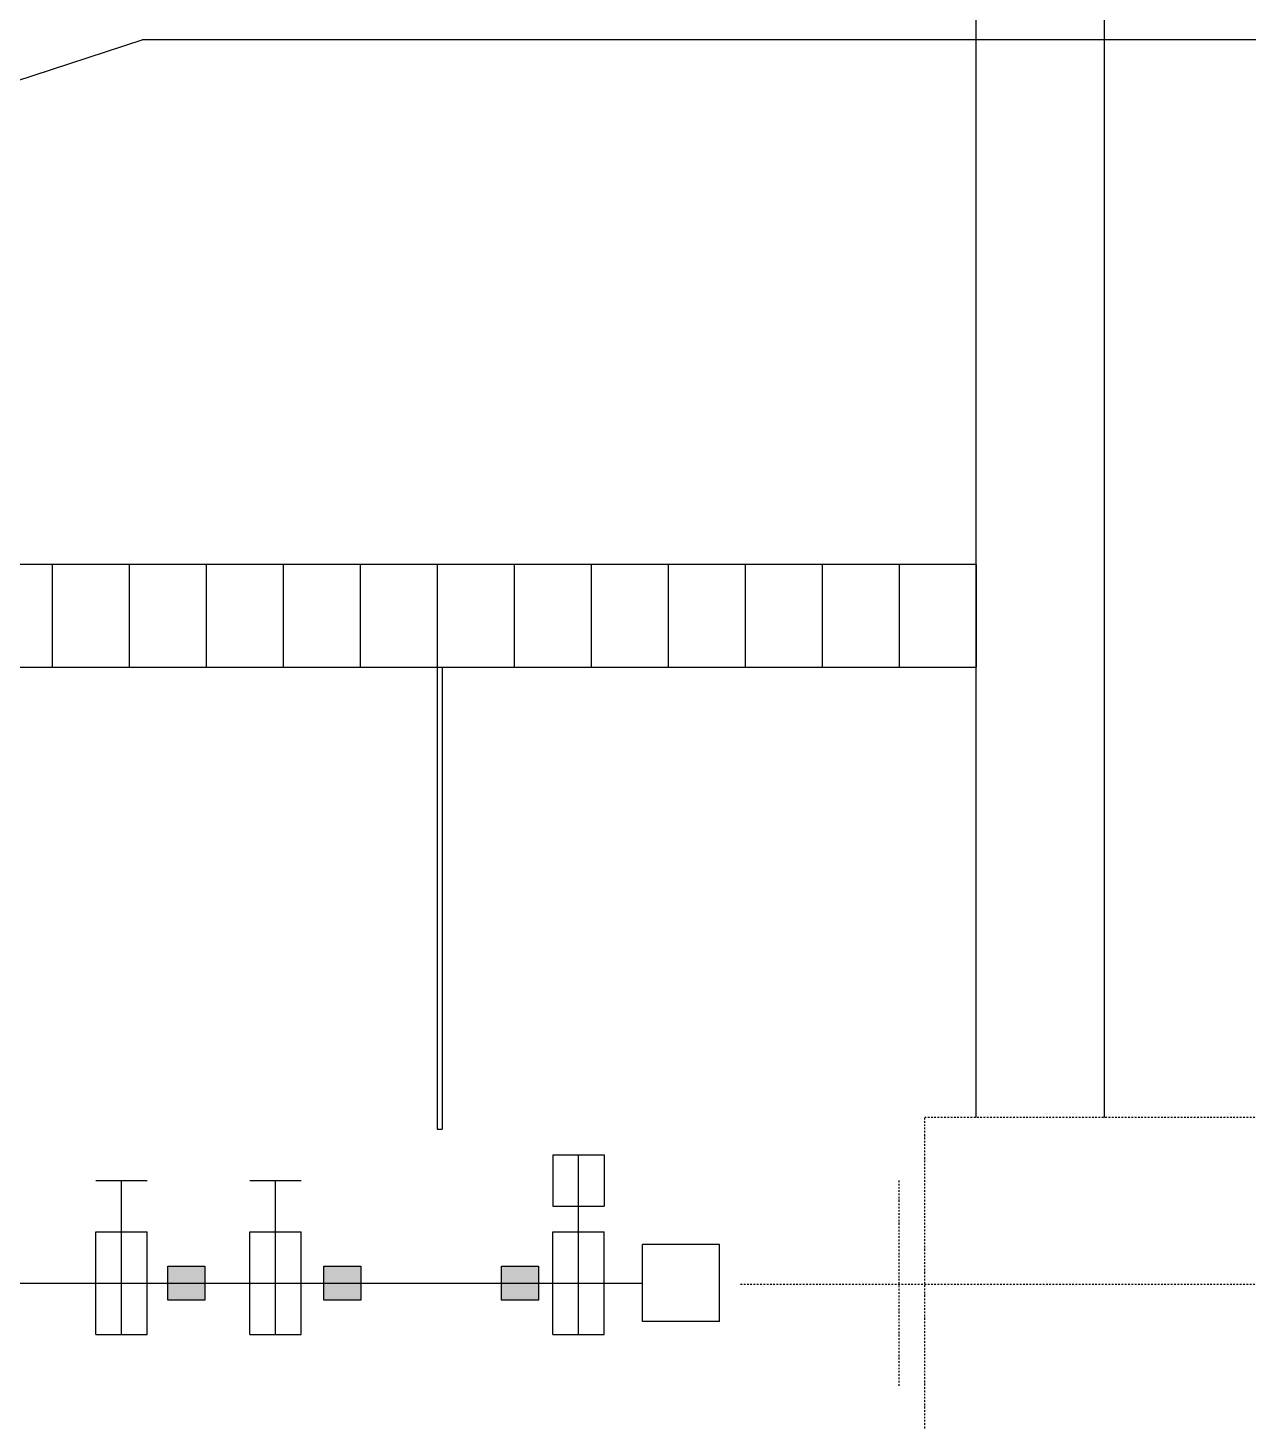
# Model space of a CAD drawing. Header units: millimetres. Extents: x 315178 to 535220, y 80241 to 421603.
# Drawn here: x 407533 to 412287, y 322060 to 327490 of the extents above; entities that cross this region are included whole.
import ezdxf

# ---------------------------------------------------------------- set-up
doc = ezdxf.new("R2010")
doc.units = ezdxf.units.MM
doc.linetypes.add('DASHDOT2', pattern=[12.7, 6.35, -3.175, 0, -3.175])
for name, color, linetype in [('04', 1, 'Continuous'), ('AUX-013', 7, 'DASHDOT2'), ('DIB-035', 1, 'Continuous'), ('DIB-050', 111, 'Continuous'), ('DIB-065', 4, 'Continuous'), ('EJES', 6, 'DASHDOT2')]:
    doc.layers.add(name, color=color, linetype=linetype)

msp = doc.modelspace()

# ---------------------------------------------------------------- linework, layer by layer
at = {"layer": '04'}
for p, q in [((411227.2, 323243.2), (411227.2, 330843.2)), ((411727.2, 323243.2), (411727.2, 329778.2))]:
    msp.add_line(p, q, dxfattribs=at)
at = {"layer": 'AUX-013'}
msp.add_line((441227.2, 322593.2), (410304.7, 322593.2), dxfattribs=at)
at = {"layer": 'DIB-035'}
for p, q in [((411227.2, 325398.2), (406727.2, 325398.2)), ((407627.2, 325398.2), (407627.2, 324998.2)), ((407927.2, 325398.2), (407927.2, 324998.2)), ((408227.2, 325398.2), (408227.2, 324998.2)), ((408527.2, 325398.2), (408527.2, 324998.2)), ((408827.2, 325398.2), (408827.2, 324998.2)), ((409127.2, 325398.2), (409127.2, 324998.2)), ((409427.2, 325398.2), (409427.2, 324998.2)), ((409727.2, 325398.2), (409727.2, 324998.2)), ((410027.2, 325398.2), (410027.2, 324998.2)), ((410327.2, 325398.2), (410327.2, 324998.2)), ((410627.2, 325398.2), (410627.2, 324998.2)), ((410927.2, 325398.2), (410927.2, 324998.2)), ((411227.2, 325398.2), (411227.2, 324998.2)), ((406727.2, 324998.2), (411227.2, 324998.2)), ((409127.2, 324998.2), (409127.2, 323198.2)), ((409147.2, 324998.2), (409147.2, 323198.2)), ((409127.2, 323198.2), (409147.2, 323198.2)), ((409577.6, 323098.2), (409777.6, 323098.2)), ((409577.6, 323098.2), (409577.6, 322898.2)), ((409677.6, 322398.2), (409677.6, 323098.2)), ((409777.6, 323098.2), (409777.6, 322898.2)), ((407797.2, 322998.2), (407997.2, 322998.2)), ((407897.2, 322398.2), (407897.2, 322998.2)), ((408397.2, 322998.2), (408597.2, 322998.2)), ((408497.2, 322398.2), (408497.2, 322998.2)), ((409577.6, 322898.2), (409777.6, 322898.2)), ((407797.2, 322398.2), (407797.2, 322798.2)), ((407797.2, 322798.2), (407997.2, 322798.2)), ((407997.2, 322398.2), (407997.2, 322798.2)), ((408397.2, 322398.2), (408397.2, 322798.2)), ((408397.2, 322798.2), (408597.2, 322798.2)), ((408597.2, 322398.2), (408597.2, 322798.2)), ((409577.6, 322398.2), (409577.6, 322798.2)), ((409577.6, 322798.2), (409777.6, 322798.2)), ((409777.6, 322398.2), (409777.6, 322798.2)), ((409927.6, 322448.2), (409927.6, 322748.2)), ((410227.6, 322748.2), (409927.6, 322748.2)), ((410227.6, 322448.2), (410227.6, 322748.2)), ((410227.6, 322448.2), (409927.6, 322448.2)), ((407797.2, 322398.2), (407997.2, 322398.2)), ((408397.2, 322398.2), (408597.2, 322398.2)), ((409577.6, 322398.2), (409777.6, 322398.2))]:
    msp.add_line(p, q, dxfattribs=at)
at = {"layer": 'DIB-050'}
for p in [(402606.2, 325683), (422127.2, 327443.2)]:
    msp.add_line(p, (407978.6, 327443.2), dxfattribs=at)
at = {"layer": 'DIB-065'}
for p, q in [((408078.1, 322664.4), (408222.1, 322664.4)), ((408078.1, 322532.1), (408078.1, 322664.4)), ((408222.1, 322664.4), (408222.1, 322532.1)), ((408686.1, 322664.4), (408830.1, 322664.4)), ((408686.1, 322532.1), (408686.1, 322664.4)), ((408830.1, 322664.4), (408830.1, 322532.1)), ((409378.1, 322664.4), (409522.1, 322664.4)), ((409378.1, 322532.1), (409378.1, 322664.4)), ((409522.1, 322664.4), (409522.1, 322532.1)), ((407197.2, 322598.2), (409927.6, 322598.2)), ((408222.1, 322532.1), (408078.1, 322532.1)), ((408830.1, 322532.1), (408686.1, 322532.1)), ((409522.1, 322532.1), (409378.1, 322532.1))]:
    msp.add_line(p, q, dxfattribs=at)
for points in [[(408078.1, 322664.4), (408078.1, 322532.1), (408222.1, 322664.4), (408222.1, 322532.1)], [(408686.1, 322664.4), (408686.1, 322532.1), (408830.1, 322664.4), (408830.1, 322532.1)], [(409378.1, 322664.4), (409378.1, 322532.1), (409522.1, 322664.4), (409522.1, 322532.1)]]:
    msp.add_solid(points, dxfattribs=at)
at = {"layer": 'EJES'}
for p, q in [((411027.2, 321943.2), (411027.2, 323243.2)), ((414987.2, 323243.2), (411027.2, 323243.2)), ((410927.2, 322198.2), (410927.2, 322998.2))]:
    msp.add_line(p, q, dxfattribs=at)

doc.saveas('drawing.dxf')
